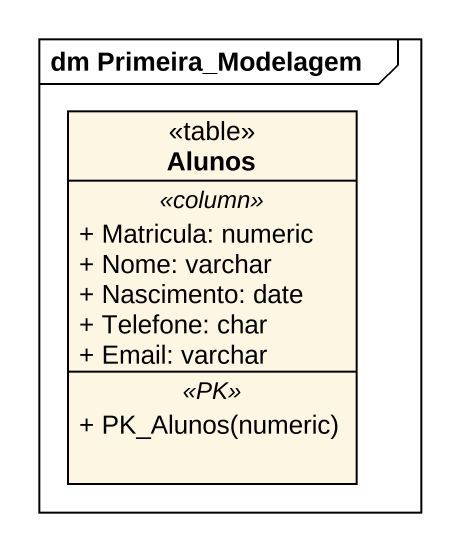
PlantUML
@startuml
mainframe dm Primeira_Modelagem
hide circle
hide empty members
skinparam classAttributeIconSize 0
class Alunos <<table>> {
  .. <<column>> ..
  + Matricula: numeric
  + Nome: varchar
  + Nascimento: date
  + Telefone: char
  + Email: varchar
  .. <<PK>> ..
  + PK_Alunos(numeric)
}
@enduml
